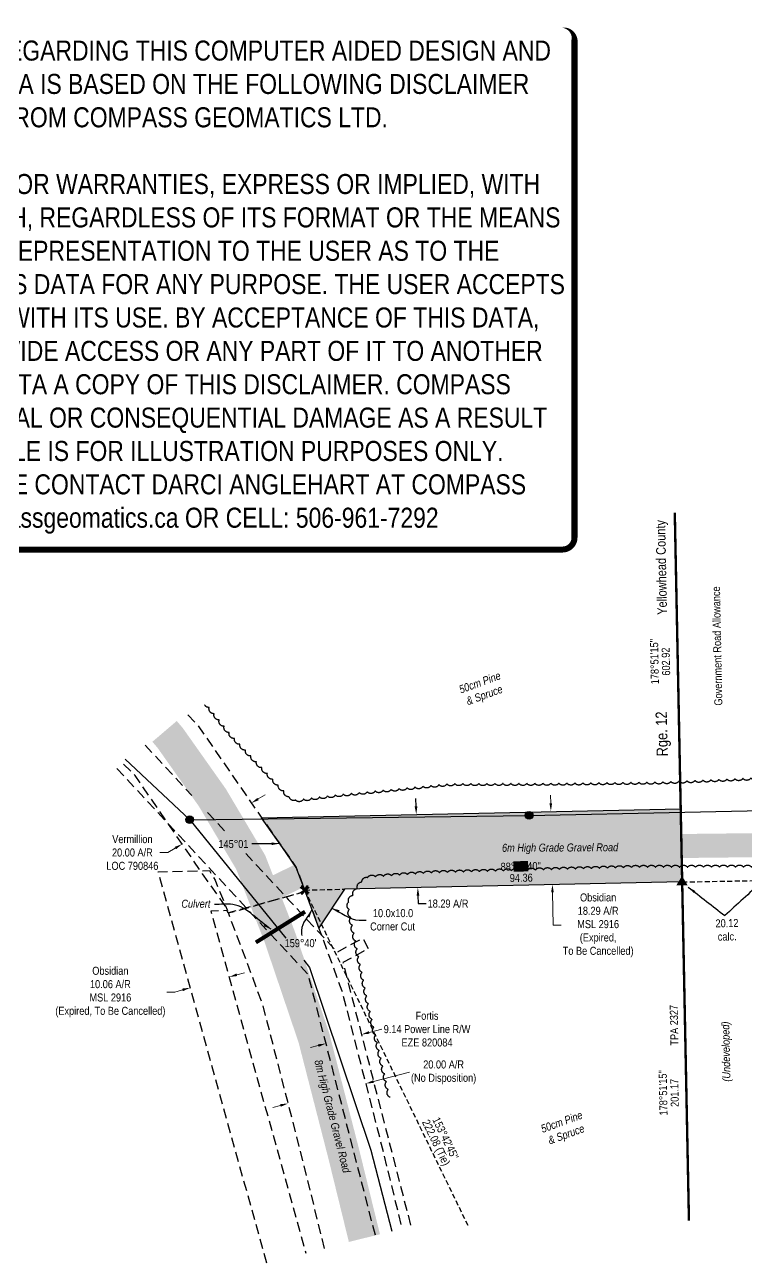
# Model space of a CAD drawing. Extents: x 591582 to 595465, y 5908977 to 5910796.
# Drawn here: x 593508 to 594409, y 5909250 to 5910796 of the extents above; entities that cross this region are included whole.
import ezdxf
from ezdxf.enums import TextEntityAlignment as Align

# ---------------------------------------------------------------- set-up
doc = ezdxf.new("R2010")
doc.units = 0
doc.header["$LTSCALE"] = 5
doc.header["$PDSIZE"] = 0.5
for name, pattern in [('0', [1, 1, 0]), ('BORDER2', [22.225, 6.35, -3.175, 6.35, -3.175, 0, -3.175]), ('foc-ACCESSROAD', [3.75, 2.5, -1.25]), ('foc-FLOWLINE', [3.75, 2.5, -1.25]), ('foc-TIELINE', [1.875, 1.25, -0.625]), ('foc-TRAV', [1.875, 1.25, -0.625])]:
    doc.linetypes.add(name, pattern=pattern)
doc.layers.get('Defpoints').update_dxf_attribs({"color": 9})
doc.layers.add('AS-COUNTY', color=7, linetype='BORDER2', lineweight=60, true_color=0xcc33ff)
for name, color, linetype, lineweight in [('AS-GENERAL', 48, 'Continuous', 18), ('C-AR-T', 13, 'Continuous', 9), ('F-AR-T', 190, 'Continuous', 9), ('F-EZE-T', 190, 'Continuous', 9), ('T-TEXT', 48, 'Continuous', 18)]:
    doc.layers.add(name, color=color, linetype=linetype, lineweight=lineweight)
for name, color, linetype in [('AS-POWER', 104, 'foc-POWER'), ('AS-POWER-EXISTING-PP', 72, 'Continuous'), ('AS-ROADS', 254, 'Continuous'), ('C-AR', 13, 'foc-ACCESSROAD'), ('D-TXT', 6, 'Continuous'), ('F-AR', 190, 'foc-ACCESSROAD'), ('F-EZE', 190, 'foc-FLOWLINE'), ('L-33', 7, 'Continuous'), ('L-BD', 7, 'Continuous'), ('L-MON', 1, 'Continuous'), ('L-ROAD-T', 7, 'Continuous'), ('L-SEC', 7, 'Continuous'), ('L-TIE', 7, 'foc-TIELINE'), ('P-PROPOSED', 10, 'Continuous'), ('P-PROPOSED-H', 21, 'Continuous'), ('P-TRAV', 4, 'foc-TRAV'), ('P-TXT', 4, 'Continuous'), ('T-BUSH', 110, '0'), ('T-BUSH-T', 110, 'Continuous')]:
    doc.layers.add(name, color=color, linetype=linetype)
doc.layers.add('AS-TRAPPER-T', color=7, linetype='Continuous', true_color=0xc26100)
doc.layers.add('DISCLAIMER', color=7, linetype='Continuous', plot=False)
doc.styles.add('240', font='ARIALN.TTF', dxfattribs={"height": 30})
doc.styles.add('80', font='ARIALN.TTF', dxfattribs={"height": 10})
doc.styles.add('80CG', font='ARIALN.TTF', dxfattribs={"height": 10})
doc.styles.add('80L', font='ARIALN.TTF', dxfattribs={"height": 10})
doc.styles.add('80LS', font='ARIALNI.TTF', dxfattribs={"height": 10})
doc.styles.add('foc-LtypeFont', font='ARIALN.TTF', dxfattribs={"height": 7.35})
doc.linetypes.add('foc-POWER', pattern='A,6,-1,["P",foc-LtypeFont,S=0.2,R=0,X=-0.625,Y=-0.75],-1.24,4', length=12.24)
doc.dimstyles.new('Compass 5 000', dxfattribs={"dimscale": 5, "dimtxt": 9, "dimasz": 2, "dimexe": 0.2, "dimexo": 0.0625, "dimgap": 0.5, "dimtad": 0, "dimtih": 1, "dimtoh": 1, "dimzin": 0, "dimdsep": 46, "dimtxsty": '80CG', "dimcen": 0.1, "dimse1": 1, "dimse2": 1, "dimclrd": 256, "dimclrt": 256, "dimaunit": 1, "dimadec": 4, "dimazin": 0, "dimtfac": 0.06, "dimtofl": 0, "dimtmove": 0, "dimatfit": 1, "dimfxl": 0.2, "dimtolj": 1, "dimtzin": 0, "dimlwd": -1, "dimarcsym": 0})

# ---------------------------------------------------------------- blocks, each defined once
blk = doc.blocks.new('POWERPOLE')
h = blk.add_hatch(color=255)
edge = h.paths.add_edge_path()
edge.add_arc((0, 0), 0.96, 0, 360)
at = {"linetype": 'Continuous'}
for p, q in [((0.68, -0.68), (-0.68, 0.68)), ((-0.68, -0.68), (0.68, 0.68))]:
    blk.add_line(p, q, dxfattribs=at)
blk.add_circle((0, 0), 0.96, dxfattribs=at)
blk = doc.blocks.new('TRIA')
blk.add_hatch(color=255).paths.add_polyline_path([(-0.04, 1.52), (-1.47, -0.87), (1.39, -0.87)])
blk = doc.blocks.new('TRIAA')
blk.add_blockref('TRIA', (0, 0))
blk = doc.blocks.new('TRIB')
at = {"color": 1}
blk.add_lwpolyline([(-1.12, -0.67), (-0.04, 1.13), (1.04, -0.67)], close=True, dxfattribs=at)
blk = doc.blocks.new('TRIBB')
blk.add_blockref('TRIB', (0, 0))
blk = doc.blocks.new('TRICC')
for name in ['TRIAA', 'TRIBB']:
    blk.add_blockref(name, (0, 0))
blk = doc.blocks.new('plspike')
blk.add_blockref('TRICC', (0, 0))
blk = doc.blocks.new('*D446')
at = {"layer": 'Defpoints', "color": 0, "transparency": 16777216}
for p in [(593928, 5909535.3), (593889, 5909503.6), (593933.2, 5909515)]:
    blk.add_point(p, dxfattribs=at)
at = {"layer": 'F-EZE-T', "transparency": 16777216}
for p, q in [((593937.7, 5909537.8), (593953.6, 5909541.9)), ((593874.1, 5909521.4), (593864.4, 5909518.9))]:
    blk.add_line(p, q, dxfattribs=at)
for points in [[(593937.3, 5909539.4), (593938.1, 5909536.2), (593928, 5909535.3)], [(593873.6, 5909523), (593874.5, 5909519.8), (593883.7, 5909523.9)]]:
    blk.add_solid(points, dxfattribs=at)
at = {"layer": 'F-EZE-T', "transparency": 16777216, "insert": (594009.9, 5909541.9), "char_height": 10, "attachment_point": 5, "style": '80CG'}
blk.add_mtext('\\A1;Fortis\\P9.14 Power Line R/W\\PEZE 820084', dxfattribs=at)
blk = doc.blocks.new('*D455')
at = {"layer": 'Defpoints', "color": 0, "transparency": 16777216}
for p in [(593789.2, 5909826.3), (593702.9, 5909775.1), (593704.1, 5909773.1)]:
    blk.add_point(p, dxfattribs=at)
at = {"layer": 'F-AR-T', "transparency": 16777216}
for p, q in [((593799, 5909829.4), (593807.6, 5909834.5)), ((593695.5, 5909768), (593686.2, 5909762.5)), ((593686.2, 5909762.5), (593676.2, 5909762.5))]:
    blk.add_line(p, q, dxfattribs=at)
for points in [[(593798.1, 5909830.8), (593799.8, 5909827.9), (593790.4, 5909824.3)], [(593694.7, 5909769.5), (593696.4, 5909766.6), (593704.1, 5909773.1)]]:
    blk.add_solid(points, dxfattribs=at)
at = {"layer": 'F-AR-T', "transparency": 16777216, "insert": (593641.9, 5909762.5), "char_height": 10, "attachment_point": 5, "style": '80CG'}
blk.add_mtext('\\A1;Vermillion\\P20.00 A/R\\PLOC 790846', dxfattribs=at)
blk = doc.blocks.new('*D461')
at = {"layer": 'Defpoints', "color": 0, "transparency": 16777216}
for p in [(594024.9, 5909810.7), (593998.4, 5909718.7), (594026.8, 5909719.3)]:
    blk.add_point(p, dxfattribs=at)
at = {"layer": 'P-TXT', "transparency": 16777216}
for p, q in [((593996.2, 5909820.1), (593996, 5909830.1)), ((593998.6, 5909708.7), (593998.8, 5909698.7)), ((593998.8, 5909698.7), (594008.8, 5909698.7))]:
    blk.add_line(p, q, dxfattribs=at)
for points in [[(593997.9, 5909820.1), (593994.5, 5909820), (593996.4, 5909810.1)], [(594000.3, 5909708.7), (593996.9, 5909708.7), (593998.4, 5909718.7)]]:
    blk.add_solid(points, dxfattribs=at)
at = {"layer": 'P-TXT', "transparency": 16777216, "insert": (594036.1, 5909698.7), "char_height": 10, "attachment_point": 5, "style": '80CG'}
blk.add_mtext('\\A1;18.29 A/R', dxfattribs=at)
blk = doc.blocks.new('*D469')
at = {"layer": 'C-AR-T', "transparency": 16777216}
for p, q in [((593772.4, 5909609.8), (593782, 5909612.4)), ((593695, 5909588.3), (593685, 5909588.3)), ((593704.6, 5909591), (593695, 5909588.3))]:
    blk.add_line(p, q, dxfattribs=at)
for points in [[(593771.9, 5909611.4), (593772.8, 5909608.2), (593762.7, 5909607.1)], [(593704.2, 5909592.6), (593705, 5909589.4), (593714.2, 5909593.6)]]:
    blk.add_solid(points, dxfattribs=at)
at = {"layer": 'Defpoints', "color": 0, "transparency": 16777216}
for p in [(593758.2, 5909623.3), (593709.7, 5909609.9), (593714.2, 5909593.6)]:
    blk.add_point(p, dxfattribs=at)
at = {"layer": 'C-AR-T', "transparency": 16777216, "insert": (593614.4, 5909588.3), "char_height": 10, "attachment_point": 5, "style": '80CG'}
blk.add_mtext('\\A1;Obsidian\\P10.06 A/R\\PMSL 2916\\P(Expired, To Be Cancelled)', dxfattribs=at)
blk = doc.blocks.new('*D473')
at = {"layer": 'Defpoints', "color": 0, "transparency": 16777216}
for p in [(593930.7, 5909483.8), (593933.3, 5909473.9), (593834, 5909459)]:
    blk.add_point(p, dxfattribs=at)
at = {"layer": 'F-AR-T', "transparency": 16777216}
for p, q in [((593943, 5909476.4), (593988, 5909488)), ((593826.8, 5909446.6), (593817.2, 5909444.1))]:
    blk.add_line(p, q, dxfattribs=at)
for points in [[(593942.6, 5909478), (593943.4, 5909474.8), (593933.3, 5909473.9)], [(593826.4, 5909448.2), (593827.3, 5909445), (593836.5, 5909449.1)]]:
    blk.add_solid(points, dxfattribs=at)
at = {"layer": 'F-AR-T', "transparency": 16777216, "insert": (594030.6, 5909488), "char_height": 10, "attachment_point": 5, "style": '80CG'}
blk.add_mtext('\\A1;20.00 A/R\\P(No Disposition)', dxfattribs=at)
blk = doc.blocks.new('TEMP')
h = blk.add_hatch(color=255)
h.dxf.hatch_style = 1
h.paths.add_polyline_path([(0, 0.25), (-0.67, 1.15), (-0.67, 0.67), (-1.15, 0.67), (-0.25, 0), (-1.15, -0.67), (-0.67, -0.67), (-0.67, -1.15), (0, -0.25), (0.67, -1.15), (0.67, -0.67), (1.15, -0.67), (0.25, 0), (1.15, 0.67), (0.67, 0.67), (0.67, 1.15)])
h.paths.add_polyline_path([(0.57, 0.85), (0.57, 0.57), (0.85, 0.57), (0.08, 0), (0.85, -0.57), (0.57, -0.57), (0.57, -0.85), (0, -0.08), (-0.57, -0.85), (-0.57, -0.57), (-0.85, -0.57), (-0.08, 0), (-0.85, 0.57), (-0.57, 0.57), (-0.57, 0.85), (0, 0.08)], flags=16)
h = blk.add_hatch(color=1)
h.dxf.hatch_style = 1
h.paths.add_polyline_path([(0, 0.08), (-0.57, 0.85), (-0.57, 0.57), (-0.85, 0.57), (-0.08, 0), (-0.85, -0.57), (-0.57, -0.57), (-0.57, -0.85), (0, -0.08), (0.57, -0.85), (0.57, -0.57), (0.85, -0.57), (0.08, 0), (0.85, 0.57), (0.57, 0.57), (0.57, 0.85)])
at = {"color": 1}
for p, q in [((-0.08, 0), (0.08, 0)), ((0, 0.08), (0, -0.08))]:
    blk.add_line(p, q, dxfattribs=at)
at = {"color": 255, "flags": 128}
blk.add_lwpolyline([(-0.25, 0), (-1.15, 0.67), (-0.67, 0.67), (-0.67, 1.15), (0, 0.25), (0.67, 1.15), (0.67, 0.67), (1.15, 0.67), (0.25, 0), (1.15, -0.67), (0.67, -0.67), (0.67, -1.15), (0, -0.25), (-0.67, -1.15), (-0.67, -0.67), (-1.15, -0.67)], close=True, dxfattribs=at)
at = {"color": 1, "flags": 128}
blk.add_lwpolyline([(-0.08, 0), (-0.85, 0.57), (-0.57, 0.57), (-0.57, 0.85), (0, 0.08), (0.57, 0.85), (0.57, 0.57), (0.85, 0.57), (0.08, 0), (0.85, -0.57), (0.57, -0.57), (0.57, -0.85), (0, -0.08), (-0.57, -0.85), (-0.57, -0.57), (-0.85, -0.57)], close=True, dxfattribs=at)
blk = doc.blocks.new('*D483')
at = {"layer": 'C-AR-T', "transparency": 16777216}
for p, q in [((594164.5, 5909824.1), (594164.3, 5909834.1)), ((594166.6, 5909712.6), (594167.4, 5909671.6)), ((594167.4, 5909671.6), (594177.4, 5909671.6))]:
    blk.add_line(p, q, dxfattribs=at)
for points in [[(594166.1, 5909824.1), (594162.8, 5909824), (594164.6, 5909814.1)], [(594168.3, 5909712.6), (594164.9, 5909712.6), (594166.4, 5909722.6)]]:
    blk.add_solid(points, dxfattribs=at)
at = {"layer": 'Defpoints', "color": 0, "transparency": 16777216}
for p in [(594114.8, 5909813.1), (594116.5, 5909721.7), (594166.4, 5909722.6)]:
    blk.add_point(p, dxfattribs=at)
at = {"layer": 'C-AR-T', "transparency": 16777216, "insert": (594223.6, 5909671.6), "char_height": 10, "attachment_point": 5, "style": '80CG'}
blk.add_mtext('\\A1;Obsidian\\P18.29 A/R\\PMSL 2916\\P(Expired,\\PTo Be Cancelled)', dxfattribs=at)
blk = doc.blocks.new('Disclaimer_Legal')
at = {"layer": 'DISCLAIMER', "color": 254, "flags": 128}
blk.add_lwpolyline([(-3612.9, -1104.6, 37.5, 37.5, 0), (4096.1, -1104.6, 37.5, 37.5, 0.414214), (4171.1, -1029.6, 37.5, 37.5, 0), (4171.1, 2078.7, 37.5, 0, 0.414214), (4096.1, 2153.7, 0, 0, 0), (-3612.9, 2153.7, 0, 0, 0.414214), (-3687.9, 2078.7, 0, 0, 0), (-3687.9, -1029.6, 0, 37.5, 0.414214)], format="xyseb", close=True, dxfattribs=at)
at = {"layer": 'DISCLAIMER', "color": 254, "insert": (241.6, 533.9), "char_height": 125, "width": 7717.568, "attachment_point": 5, "style": '80'}
blk.add_mtext('NOTICE TO THE CORPORATION, PERSON &/OR PERSONS REGARDING THIS COMPUTER AIDED DESIGN AND DRAFTING (CADD) FILES. ACCEPTANCE OF THE CADD DATA IS BASED ON THE FOLLOWING DISCLAIMER WHICH COVERS ALL CADD DATA RECIEVED FROM COMPASS GEOMATICS LTD.\\P{\\fArial Narrow|b1|i0|c0|p34;DISCLAIMER}\\PCOMPASS GEOMATICS LTD. MAKES NO REPRESENTATION OR WARRANTIES, EXPRESS OR IMPLIED, WITH RESPECT TO THE REUSE OF THE DATA PROVIDED HEREWITH, REGARDLESS OF ITS FORMAT OR THE MEANS OF ITS TRANSMISSION. THERE IS NO GUARANTEE OR REPRESENTATION TO THE USER AS TO THE ACCURACY, CURRENCY, SUITABILITY OR RELIABILITY OF THIS DATA FOR ANY PURPOSE. THE USER ACCEPTS THE DATA "AS IS", AND ASSUMES ALL RISKS ASSOCIATED WITH ITS USE. BY ACCEPTANCE OF THIS DATA, THE USER AGREES NOT TO TRANSMIT THIS DATA OR PROVIDE ACCESS OR ANY PART OF IT TO ANOTHER PARTY UNLESS THE USER SHALL INCLUDE WITH THE DATA A COPY OF THIS DISCLAIMER. COMPASS GEOMATICS LTD. ASSUMES NO RESPONSIBILITY FOR ACTUAL OR CONSEQUENTIAL DAMAGE AS A RESULT OF ANY USER\'S RELIANCE ON THIS DATA. THIS CADD FILE IS FOR ILLUSTRATION PURPOSES ONLY.\\PIF YOU REQUIRE MORE ACCURATE INFORMATION, PLEASE CONTACT DARCI ANGLEHART AT COMPASS GEOMATICS LTD. VIA EMAIL: darci.anglehart@compassgeomatics.ca OR CELL: 506-961-7292', dxfattribs=at)

msp = doc.modelspace()

# ---------------------------------------------------------------- hatches: boundary and pattern name
at = {"layer": 'AS-ROADS'}
h = msp.add_hatch(color=256, dxfattribs=at)
h.dxf.hatch_style = 1
h.paths.add_polyline_path([(593813.017, 5909654.328), (593839.41, 5909657.457), (593846.161, 5909648.071), (593851.18, 5909638.163), (593822.631, 5909639.318)])
at = {"layer": 'P-PROPOSED-H'}
h = msp.add_hatch(color=256, dxfattribs=at)
h.dxf.hatch_style = 1
h.paths.add_polyline_path([(593803.185, 5909805.949), (594326.712, 5909817.121), (594328.539, 5909725.73), (593906.794, 5909716.73), (593874.562, 5909668.609), (593857.084, 5909715.669), (593846.635, 5909743.996), (593829.23, 5909768.799)])

# ---------------------------------------------------------------- linework, layer by layer
at = {"layer": 'AS-COUNTY', "const_width": 2.999, "flags": 128}
msp.add_lwpolyline([(594337.003, 5909302.806), (594319.314, 5910186.838)], dxfattribs=at)
at = {"layer": 'AS-GENERAL', "const_width": 4.998, "elevation": 4.998, "flags": 128}
msp.add_lwpolyline([(593796.124, 5909650.195), (593857.564, 5909688.62)], dxfattribs=at)
at = {"layer": 'AS-POWER', "flags": 128}
for points in [[(593632.775, 5909878.962), (593713.574, 5909803.4), (593833.418, 5909655.646)], [(593713.574, 5909803.4), (594137.409, 5909808.91), (594526.404, 5909816.935), (594925.489, 5909826.305), (594961.639, 5909827.875)], [(593855.923, 5909627.9), (593863.161, 5909618.977), (593939.705, 5909390.894), (593965.75, 5909289.711)]]:
    msp.add_lwpolyline(points, dxfattribs=at)
at = {"layer": 'AS-ROADS', "flags": 128}
for points, const_width in [([(593682.099, 5909913.825), (593689.189, 5909905.52), (593741.829, 5909831.045), (593789.729, 5909750.22), (593825.809, 5909657.555), (593868.669, 5909530.915), (593906.334, 5909384.275), (593931.675, 5909280.941)], 40), ([(594978.549, 5909772.145), (594729.949, 5909773.01), (594516.449, 5909772.78), (594329.239, 5909770.66), (594165.139, 5909768.67), (594039.394, 5909767.98), (593972.034, 5909764.49), (593927.039, 5909759.87), (593870.989, 5909743.405), (593805.664, 5909711.71)], 30)]:
    msp.add_lwpolyline(points, dxfattribs=dict(at, const_width=const_width))
at = {"layer": 'C-AR', "flags": 128}
msp.add_lwpolyline([(593809.714, 5909249.552), (593674.083, 5909738.322), (593738.021, 5909740), (593745.189, 5909727.905), (593760.76, 5909689.909), (593739.927, 5909689.253), (593858.459, 5909262.097)], dxfattribs=at)
at = {"layer": 'F-AR', "flags": 128}
for points in [[(593711.164, 5909934.368), (593722.628, 5909922.892), (593804.494, 5909804.048), (593846.635, 5909743.996), (593857.808, 5909713.705), (593812.008, 5909700.811), (593761.898, 5909687.004), (593759.51, 5909690.336), (593757.003, 5909697.025), (593729.601, 5909736.08), (593645.182, 5909858.855), (593628.275, 5909875.781)], [(593711.164, 5909934.368), (593722.628, 5909922.892), (593804.494, 5909804.048), (593846.635, 5909743.996), (593857.808, 5909713.705), (593812.008, 5909700.811), (593761.898, 5909687.004), (593759.51, 5909690.336), (593757.003, 5909697.025), (593729.601, 5909736.08), (593645.182, 5909858.855), (593628.275, 5909875.781)], [(593881.778, 5909268.099), (593855.78, 5909374.108), (593804.845, 5909572.415), (593761.898, 5909687.004), (593857.808, 5909713.705), (593880.562, 5909652.457), (593903.58, 5909589.62), (593952.686, 5909398.435), (593978.542, 5909293.004)]]:
    msp.add_lwpolyline(points, dxfattribs=at)
at = {"layer": 'F-EZE', "flags": 128}
for points in [[(593657.845, 5909896.682), (593716.08, 5909833.935)], [(593945.354, 5909284.461), (593861.575, 5909609.986), (593786.581, 5909690.396), (593784.126, 5909693.55), (593741.325, 5909739.565), (593620.287, 5909870.136)], [(593735.881, 5909812.598), (593760.482, 5909786.092)], [(593783.441, 5909761.353), (593836.631, 5909704.041), (593897.691, 5909638.25), (593929.474, 5909655.599), (593936.565, 5909642.376), (593904.88, 5909625.079), (593989.622, 5909295.856)]]:
    msp.add_lwpolyline(points, dxfattribs=at)
at = {"layer": 'L-SEC'}
msp.add_line((594319.314, 5910186.838), (594337.003, 5909302.806), dxfattribs=at)
at = {"layer": 'L-TIE'}
for p, q in [((594328.54, 5909725.735), (594429.062, 5909727.665)), ((593857.084, 5909715.669), (594060.655, 5909297.277))]:
    msp.add_line(p, q, dxfattribs=at)
at = {"layer": 'P-PROPOSED', "flags": 128}
msp.add_lwpolyline([(593803.185, 5909805.949), (594326.712, 5909817.121), (594328.539, 5909725.73), (593906.794, 5909716.73), (593874.562, 5909668.609), (593857.084, 5909715.669), (593846.635, 5909743.996), (593829.23, 5909768.799)], close=True, dxfattribs=at)
at = {"layer": 'P-TRAV'}
msp.add_line((593857.084, 5909715.669), (593906.794, 5909716.73), dxfattribs=at)
at = {"layer": 'T-BUSH', "flags": 128}
msp.add_lwpolyline([(593963.731, 5909456.769, -0.52056705), (593961.484, 5909466.509, -0.52056705), (593959.237, 5909476.249, -0.52056705), (593956.99, 5909485.988, -0.52056705), (593954.743, 5909495.728, -0.52056705), (593952.496, 5909505.468, -0.52056705), (593950.249, 5909515.207, -0.52056705), (593948.002, 5909524.947, -0.52056705), (593945.755, 5909534.687, -0.52056705), (593943.508, 5909544.427, -0.52056705), (593941.261, 5909554.166, -0.52056705), (593939.014, 5909563.906, -0.52056705), (593936.767, 5909573.646, -0.52056705), (593934.711, 5909583.427, -0.52056705), (593932.721, 5909593.222, -0.52056705), (593930.731, 5909603.018, -0.52056705), (593928.741, 5909612.813, -0.52056705), (593926.751, 5909622.609, -0.52056705), (593924.761, 5909632.404, -0.52056705), (593922.771, 5909642.199, -0.52056705), (593920.781, 5909651.995, -0.52056705), (593918.79, 5909661.79, -0.52056705), (593916.8, 5909671.586, -0.52056705), (593914.81, 5909681.381, -0.52056705), (593912.82, 5909691.177, -0.52056705), (593912.081, 5909700.731, -0.52056705), (593917.565, 5909709.088, -0.52056705), (593923.049, 5909717.445, -0.52056705), (593928.532, 5909725.802, -0.52056705), (593935.67, 5909731.348, -0.52056705), (593945.639, 5909732.08, -0.52056705), (593955.607, 5909732.812, -0.52056705), (593965.576, 5909733.543, -0.52056705), (593975.545, 5909734.275, -0.52056705), (593985.513, 5909735.007, -0.52056705), (593995.482, 5909735.739, -0.52056705), (594005.451, 5909736.471, -0.52056705), (594015.422, 5909737.159, -0.52056705), (594025.414, 5909737.427, -0.52056705), (594035.406, 5909737.695, -0.52056705), (594045.398, 5909737.963, -0.52056705), (594055.39, 5909738.23, -0.52056705), (594065.381, 5909738.498, -0.52056705), (594075.373, 5909738.766, -0.52056705), (594085.365, 5909739.033, -0.52056705), (594095.357, 5909739.301, -0.52056705), (594105.349, 5909739.569, -0.52056705), (594115.341, 5909739.837, -0.52056705), (594125.333, 5909740.104, -0.52056705), (594135.325, 5909740.372, -0.52056705), (594145.317, 5909740.64, -0.52056705), (594155.309, 5909740.907, -0.52056705), (594165.301, 5909741.175, -0.52056705), (594175.293, 5909741.443, -0.52056705), (594185.285, 5909741.71, -0.52056705), (594195.277, 5909741.978, -0.52056705), (594205.269, 5909742.246, -0.52056705), (594215.261, 5909742.514, -0.52056705), (594225.253, 5909742.781, -0.52056705), (594235.245, 5909743.049, -0.52056705), (594245.237, 5909743.317, -0.52056705), (594255.229, 5909743.584, -0.52056705), (594265.221, 5909743.852, -0.52056705), (594275.214, 5909744.005, -0.52056705), (594285.21, 5909744.025, -0.52056705), (594295.205, 5909744.044, -0.52056705), (594305.201, 5909744.063, -0.52056705), (594315.196, 5909744.082, -0.52056705), (594325.192, 5909744.101, -0.52056705), (594335.187, 5909744.121, -0.52056705), (594345.183, 5909744.14, -0.52056705), (594355.178, 5909744.159, -0.52056705), (594365.174, 5909744.178, -0.52056705), (594375.169, 5909744.197, -0.52056705), (594385.165, 5909744.217, -0.52056705), (594395.161, 5909744.236, -0.52056705), (594405.156, 5909744.255, -0.52056705), (594415.152, 5909744.274, -0.52056705), (594425.147, 5909744.293, -0.52056705), (594435.143, 5909744.313, -0.52056705), (594445.138, 5909744.332, -0.52056705), (594455.134, 5909744.351, -0.52056705), (594465.129, 5909744.37, -0.52056705), (594475.125, 5909744.39, -0.52056705), (594485.12, 5909744.409, -0.52056705), (594495.116, 5909744.428, -0.52056705), (594505.111, 5909744.447, -0.52056705), (594515.107, 5909744.466, -0.52056705), (594525.102, 5909744.486, -0.52056705), (594535.098, 5909744.505, -0.52056705), (594545.093, 5909744.524, -0.52056705), (594555.089, 5909744.543, -0.52056705), (594565.084, 5909744.562, -0.52056705), (594575.078, 5909744.411, -0.52056705), (594585.072, 5909744.215, -0.52056705), (594595.066, 5909744.02, -0.52056705), (594605.059, 5909743.825, -0.52056705), (594615.053, 5909743.629, -0.52056705), (594625.047, 5909743.434, -0.52056705), (594635.04, 5909743.238, -0.52056705), (594645.034, 5909743.043, -0.52056705), (594655.027, 5909742.848, -0.52056705), (594665.021, 5909742.652, -0.52056705), (594675.015, 5909742.457, -0.52056705), (594685.008, 5909742.261, -0.52056705), (594695.002, 5909742.066, -0.52056705), (594704.996, 5909741.871, -0.52056705), (594714.989, 5909741.675, -0.52056705), (594724.983, 5909741.48, -0.52056705), (594734.977, 5909741.284, -0.52056705), (594744.97, 5909741.089, -0.52056705), (594754.964, 5909740.894, -0.52056705), (594764.957, 5909740.698, -0.52056705), (594774.951, 5909740.503, -0.52056705), (594784.945, 5909740.307, -0.52056705), (594794.938, 5909740.112, -0.52056705), (594804.932, 5909739.917, -0.52056705), (594814.926, 5909739.721, -0.52056705), (594824.919, 5909739.526, -0.52056705), (594834.913, 5909739.33, -0.52056705), (594842.037, 5909736.235, -0.52056705), (594842.338, 5909726.243, -0.52056705), (594842.639, 5909716.252, -0.52056705), (594842.94, 5909706.261, -0.52056705), (594843.241, 5909696.27, -0.52056705), (594843.542, 5909686.279, -0.52056705), (594843.843, 5909676.288, -0.52056705), (594844.144, 5909666.297, -0.52056705), (594848.904, 5909661.025, -0.52056705), (594858.896, 5909661.288, -0.52056705), (594868.889, 5909661.551, -0.52056705), (594878.881, 5909661.814, -0.52056705), (594888.873, 5909662.076, -0.52056705), (594898.725, 5909661.376, -0.52056705), (594908.229, 5909658.281, -0.52056705), (594917.734, 5909655.187, -0.52056705), (594927.238, 5909652.092, -0.52056705), (594936.743, 5909648.998, -0.52056705), (594946.247, 5909645.903, -0.52056705), (594955.752, 5909642.809, -0.52056705), (594965.256, 5909639.714, -0.52056705), (594974.761, 5909636.62, -0.52056705), (594984.226, 5909633.408, -0.52056705), (594993.67, 5909630.134, -0.52056705), (595003.114, 5909626.861, -0.52056705), (595012.559, 5909623.587, -0.52056705), (595022.003, 5909620.314, -0.52056705), (595031.447, 5909617.041, -0.52056705), (595040.629, 5909613.119, -0.52056705), (595049.686, 5909608.89, -0.52056705), (595058.742, 5909604.66, -0.52056705), (595067.799, 5909600.431, -0.52056705), (595076.856, 5909596.202, -0.52056705), (595085.913, 5909591.973, -0.52056705), (595094.969, 5909587.744, -0.52056705), (595104.026, 5909583.514, -0.52056705), (595111.308, 5909576.888, -0.52056705), (595117.133, 5909569.004, -0.52056705), (595119.489, 5909559.291, -0.52056705), (595121.845, 5909549.577, -0.52056705), (595124.201, 5909539.863, -0.52056705), (595126.557, 5909530.149, -0.52056705), (595135.023, 5909530.162, -0.52056705), (595144.797, 5909532.256, -0.52056705), (595154.57, 5909534.351, -0.52056705), (595164.344, 5909536.445, -0.52056705), (595174.118, 5909538.54, -0.52056705), (595183.891, 5909540.634, -0.52056705), (595193.665, 5909542.729, -0.52056705), (595203.439, 5909544.823, -0.52056705), (595213.212, 5909546.918, -0.52056705), (595222.986, 5909549.012, -0.52056705), (595232.76, 5909551.107, -0.52056705), (595236.308, 5909557.826, -0.52056705), (595235.492, 5909567.789, -0.52056705), (595234.677, 5909577.751, -0.52056705), (595233.861, 5909587.713, -0.52056705), (595233.045, 5909597.675, -0.52056705), (595232.23, 5909607.638, -0.52056705), (595232.269, 5909617.071, -0.52056705), (595241.546, 5909620.792, -0.52056705), (595250.823, 5909624.513, -0.52056705), (595260.1, 5909628.234, -0.52056705), (595266.354, 5909635.233, -0.52056705), (595270.81, 5909644.181, -0.52056705), (595275.265, 5909653.128, -0.52056705), (595279.721, 5909662.076, -0.52056705), (595284.177, 5909671.023, -0.52056705), (595288.633, 5909679.97, -0.52056705), (595293.088, 5909688.918, -0.52056705), (595297.544, 5909697.865, -0.52056705), (595302, 5909706.813, -0.52056705), (595306.456, 5909715.76, -0.52056705), (595310.912, 5909724.708, -0.52056705), (595315.367, 5909733.655, -0.52056705), (595316.553, 5909743.383, -0.52056705), (595316.622, 5909753.379, -0.52056705), (595316.69, 5909763.374, -0.52056705), (595316.758, 5909773.369, -0.52056705), (595316.826, 5909783.365, -0.52056705), (595316.894, 5909793.36, -0.52056705), (595316.963, 5909803.355, -0.52056705), (595317.031, 5909813.351, -0.52056705), (595317.099, 5909823.346, -0.52056705), (595317.114, 5909833.317, -0.52056705), (595309.579, 5909839.885, -0.52056705), (595302.044, 5909846.452, -0.52056705), (595294.508, 5909853.02, -0.52056705), (595286.973, 5909859.587, -0.52056705), (595279.438, 5909866.155, -0.52056705), (595271.903, 5909872.722, -0.52056705), (595263.235, 5909877, -0.52056705), (595253.442, 5909879.003, -0.52056705), (595243.65, 5909881.007, -0.52056705), (595233.857, 5909883.01, -0.52056705), (595224.064, 5909885.014, -0.52056705), (595214.272, 5909887.017, -0.52056705), (595204.479, 5909889.021, -0.52056705), (595194.686, 5909891.024, -0.52056705), (595184.893, 5909893.027, -0.52056705), (595175.057, 5909894.715, -0.52056705), (595165.089, 5909895.463, -0.52056705), (595155.122, 5909896.211, -0.52056705), (595145.154, 5909896.96, -0.52056705), (595135.187, 5909897.708, -0.52056705), (595125.219, 5909898.456, -0.52056705), (595115.252, 5909899.205, -0.52056705), (595105.284, 5909899.953, -0.52056705), (595095.317, 5909900.701, -0.52056705), (595085.4, 5909900.093, -0.52056705), (595075.516, 5909898.605, -0.52056705), (595065.631, 5909897.118, -0.52056705), (595055.747, 5909895.63, -0.52056705), (595045.863, 5909894.143, -0.52056705), (595035.979, 5909892.655, -0.52056705), (595026.094, 5909891.167, -0.52056705), (595016.364, 5909889.264, -0.52056705), (595007.875, 5909883.985, -0.52056705), (594999.387, 5909878.707, -0.52056705), (594990.899, 5909873.429, -0.52056705), (594982.411, 5909868.15, -0.52056705), (594973.922, 5909862.872, -0.52056705), (594963.965, 5909862.463, -0.52056705), (594953.974, 5909862.165, -0.52056705), (594943.983, 5909861.868, -0.52056705), (594933.992, 5909861.57, -0.52056705), (594924.001, 5909861.273, -0.52056705), (594914.008, 5909861.038, -0.52056705), (594904.013, 5909860.993, -0.52056705), (594894.018, 5909860.948, -0.52056705), (594884.022, 5909860.903, -0.52056705), (594874.027, 5909860.858, -0.52056705), (594864.031, 5909860.813, -0.52056705), (594854.036, 5909860.768, -0.52056705), (594844.04, 5909860.723, -0.52056705), (594834.045, 5909860.679, -0.52056705), (594824.049, 5909860.634, -0.52056705), (594814.054, 5909860.589, -0.52056705), (594804.059, 5909860.544, -0.52056705), (594794.063, 5909860.499, -0.52056705), (594784.068, 5909860.454, -0.52056705), (594774.072, 5909860.409, -0.52056705), (594764.08, 5909860.193, -0.52056705), (594754.088, 5909859.921, -0.52056705), (594744.096, 5909859.649, -0.52056705), (594734.104, 5909859.378, -0.52056705), (594724.112, 5909859.106, -0.52056705), (594714.12, 5909858.834, -0.52056705), (594704.128, 5909858.563, -0.52056705), (594694.137, 5909858.291, -0.52056705), (594684.145, 5909858.019, -0.52056705), (594674.153, 5909857.748, -0.52056705), (594664.161, 5909857.476, -0.52056705), (594654.169, 5909857.204, -0.52056705), (594644.177, 5909856.933, -0.52056705), (594634.185, 5909856.681, -0.52056705), (594624.191, 5909856.814, -0.52056705), (594614.196, 5909856.947, -0.52056705), (594604.201, 5909857.081, -0.52056705), (594594.207, 5909857.214, -0.52056705), (594584.212, 5909857.347, -0.52056705), (594574.217, 5909857.48, -0.52056705), (594564.223, 5909857.614, -0.52056705), (594554.228, 5909857.747, -0.52056705), (594544.233, 5909857.88, -0.52056705), (594534.239, 5909857.956, -0.52056705), (594524.245, 5909857.778, -0.52056705), (594514.251, 5909857.6, -0.52056705), (594504.257, 5909857.422, -0.52056705), (594494.263, 5909857.244, -0.52056705), (594484.269, 5909857.066, -0.52056705), (594474.275, 5909856.888, -0.52056705), (594464.281, 5909856.709, -0.52056705), (594454.287, 5909856.531, -0.52056705), (594444.293, 5909856.353, -0.52056705), (594434.299, 5909856.175, -0.52056705), (594424.308, 5909855.912, -0.52056705), (594414.322, 5909855.486, -0.52056705), (594404.335, 5909855.06, -0.52056705), (594394.349, 5909854.633, -0.52056705), (594384.362, 5909854.207, -0.52056705), (594374.376, 5909853.78, -0.52056705), (594364.389, 5909853.354, -0.52056705), (594354.403, 5909852.928, -0.52056705), (594344.416, 5909852.501, -0.52056705), (594334.43, 5909852.075, -0.52056705), (594324.444, 5909851.648, -0.52056705), (594314.457, 5909851.222, -0.52056705), (594304.471, 5909850.796, -0.52056705), (594294.481, 5909850.49, -0.52056705), (594284.486, 5909850.379, -0.52056705), (594274.491, 5909850.268, -0.52056705), (594264.496, 5909850.157, -0.52056705), (594254.501, 5909850.046, -0.52056705), (594244.506, 5909849.934, -0.52056705), (594234.511, 5909849.823, -0.52056705), (594224.516, 5909849.712, -0.52056705), (594214.522, 5909849.601, -0.52056705), (594204.527, 5909849.49, -0.52056705), (594194.532, 5909849.379, -0.52056705), (594184.537, 5909849.267, -0.52056705), (594174.542, 5909849.156, -0.52056705), (594164.547, 5909849.051, -0.52056705), (594154.551, 5909849.016, -0.52056705), (594144.556, 5909848.981, -0.52056705), (594134.56, 5909848.947, -0.52056705), (594124.565, 5909848.912, -0.52056705), (594114.569, 5909848.877, -0.52056705), (594104.574, 5909848.842, -0.52056705), (594094.579, 5909848.807, -0.52056705), (594084.583, 5909848.773, -0.52056705), (594074.588, 5909848.738, -0.52056705), (594064.592, 5909848.703, -0.52056705), (594054.597, 5909848.668, -0.52056705), (594044.601, 5909848.633, -0.52056705), (594034.626, 5909848.201, -0.52056705), (594024.679, 5909847.218, -0.52056705), (594014.732, 5909846.235, -0.52056705), (594004.785, 5909845.253, -0.52056705), (593994.838, 5909844.27, -0.52056705), (593984.89, 5909843.287, -0.52056705), (593974.943, 5909842.304, -0.52056705), (593964.996, 5909841.321, -0.52056705), (593955.049, 5909840.338, -0.52056705), (593945.102, 5909839.355, -0.52056705), (593935.155, 5909838.372, -0.52056705), (593925.208, 5909837.39, -0.52056705), (593915.261, 5909836.407, -0.52056705), (593905.314, 5909835.424, -0.52056705), (593895.369, 5909834.415, -0.52056705), (593885.457, 5909833.128, -0.52056705), (593875.545, 5909831.841, -0.52056705), (593865.633, 5909830.553, -0.52056705), (593855.72, 5909829.266, -0.52056705), (593845.808, 5909827.979, -0.52056705), (593837.873, 5909832.216, -0.52056705), (593831.028, 5909839.5, -0.52056705), (593824.183, 5909846.784, -0.52056705), (593817.339, 5909854.069, -0.52056705), (593810.494, 5909861.353, -0.52056705), (593803.649, 5909868.637, -0.52056705), (593796.804, 5909875.922, -0.52056705), (593789.96, 5909883.206, -0.52056705), (593783.115, 5909890.49, -0.52056705), (593776.27, 5909897.775, -0.52056705), (593769.426, 5909905.059, -0.52056705), (593762.691, 5909912.438, -0.52056705), (593756.473, 5909920.265, -0.52056705), (593750.256, 5909928.091, -0.52056705), (593744.039, 5909935.918, -0.52056705), (593737.821, 5909943.744, -0.28352115), (593732.177, 5909946.77, -0.28352115)], format="xyb", dxfattribs=at)

# ---------------------------------------------------------------- block references
at = {"layer": 'AS-POWER-EXISTING-PP', "color": 3, "xscale": 4.997771050000007, "yscale": 4.997771050000007, "zscale": 4.997771050000007}
for p in [(594137.409, 5909808.91), (593713.574, 5909803.4)]:
    msp.add_blockref('POWERPOLE', p, dxfattribs=at)
at = {"layer": 'Defpoints', "color": 3, "xscale": 0.2, "yscale": 0.2, "zscale": 0.2}
msp.add_blockref('Disclaimer_Legal', (593359.852, 5910361.879), dxfattribs=at)
at = {"layer": 'L-MON', "color": 3}
for name, p, xscale, yscale, zscale in [('TEMP', (593857.084, 5909715.669), 5.000000000000001, 5.000000000000001, 5.000000000000001), ('plspike', (594328.539, 5909725.73), 4.997771050000007, 4.997771050000007, 4.997771050000007)]:
    msp.add_blockref(name, p, dxfattribs=dict(at, xscale=xscale, yscale=yscale, zscale=zscale))

# ---------------------------------------------------------------- texts
at = {"layer": 'AS-GENERAL', "char_height": 9.99553, "width": 145.77144, "attachment_point": 2, "style": '80LS'}
for s, insert, rotation in [('6m High Grade Gravel Road', (594176.059, 5909773.745), 0.314396), ('8m High Grade Gravel Road', (593896.826, 5909434.329), 284.405222)]:
    msp.add_mtext(s, dxfattribs=dict(at, insert=insert, rotation=rotation))
at = {"layer": 'AS-GENERAL', "insert": (593721.234, 5909703.565), "char_height": 10, "width": 36.82578, "attachment_point": 2, "style": '80LS'}
msp.add_mtext('Culvert', dxfattribs=at)
at = {"layer": 'AS-TRAPPER-T', "style": '80L'}
msp.add_text('TPA 2327', height=9.9942, rotation=91.224445, dxfattribs=at).set_placement((594323.972, 5909521.432))
at = {"layer": 'D-TXT', "color": 3, "insert": (594296.704, 5909882.404), "char_height": 13.9937, "attachment_point": 1, "rotation": 91.472334, "style": '80L'}
msp.add_mtext_dynamic_manual_height_columns('Rge. 12', width=73.72229, gutter_width=47.479, heights=[0], dxfattribs=at)
at = {"layer": 'L-33', "color": 200, "linetype": 'Continuous', "true_color": 0xcc33ff, "insert": (594304.273, 5910118.644), "char_height": 11.99464, "attachment_point": 5, "rotation": 91.18219, "style": '240'}
msp.add_mtext_dynamic_manual_height_columns('Yellowhead County', width=201.15699, gutter_width=44.98, heights=[0], dxfattribs=at)
at = {"layer": 'L-BD', "style": '80L'}
msp.add_text('145°01', height=9.9955, dxfattribs=at).set_placement((593749.388, 5909768.16))
msp.add_text('94.36', height=9.9955, rotation=1.2225, dxfattribs=at).set_placement((594127.554, 5909730.939), align=Align.MIDDLE)
at = {"layer": 'L-BD', "char_height": 9.99554, "attachment_point": 1, "style": '80L'}
for s, insert, width, rotation, line_spacing_factor in [("\\pi0.66362;178°51'15''\\P\\pi11.13644;602.92", (594289.528, 5909971.938), 56.28227, 91.1463, 0.855), ("\\pi0.66362;178°51'15''\\P\\pi11.06144;201.17 ", (594300.305, 5909433.352), 56.28227, 91.1463, 0.855), ("\\pi3.09432;153°42'45'' \\P\\pi0.21021;222.08 (Tie)", (594023.869, 5909436.04), 61.14367, 295.945518, 0.77576)]:
    msp.add_mtext(s, dxfattribs=dict(at, insert=insert, width=width, rotation=rotation, line_spacing_factor=line_spacing_factor))
at = {"layer": 'L-BD', "insert": (594126.923, 5909750.236), "char_height": 9.9955, "width": 15.44422, "attachment_point": 2, "rotation": 1.2225, "style": '80L', "bg_fill": 1, "box_fill_scale": 1.15, "bg_fill_color": 21, "bg_fill_transparency": 0}
msp.add_mtext("88°46'40''", dxfattribs=at)
at = {"layer": 'L-BD', "color": 3, "insert": (593831.405, 5909654.338), "char_height": 9.99554, "width": 39.15484, "attachment_point": 1, "line_spacing_factor": 0.855, "style": '80L'}
msp.add_mtext("\\pi0.66362;{\\C256;159°40'}", dxfattribs=at)
at = {"layer": 'L-ROAD-T', "style": '80L'}
msp.add_text('Government Road Allowance', height=9.99553, rotation=91.182261, dxfattribs=at).set_placement((594372.254, 5910020.459), align=Align.MIDDLE_CENTER)
at = {"layer": 'P-TXT', "insert": (593935.255, 5909691.854), "char_height": 9.99554, "attachment_point": 1, "style": '80L'}
msp.add_mtext_dynamic_manual_height_columns('\\pi7.03186;10.0x10.0\\P\\pi3.59887;Corner Cut ', width=62.5755, gutter_width=49.978, heights=[0], dxfattribs=at)
at = {"layer": 'T-BUSH-T', "char_height": 9.9955, "width": 53.91634, "attachment_point": 2, "rotation": 20, "style": '80LS'}
for insert in [(594074.097, 5909979.62), (594176.335, 5909430.903)]:
    msp.add_mtext('50cm Pine\\P& Spruce', dxfattribs=dict(at, insert=insert))
at = {"layer": 'T-TEXT', "style": '80LS'}
msp.add_text('(Undeveloped)', height=9.99553, rotation=91.182261, dxfattribs=at).set_placement((594383.103, 5909513.865), align=Align.MIDDLE_CENTER)

# ---------------------------------------------------------------- dimensions: what is measured, and where the dimension line sits
at = {"layer": 'C-AR-T'}
for base, p1, p2, angle, text, picture, middle in [((594166.408, 5909722.614), (594114.769, 5909813.12), (594116.527, 5909721.655), 271.10112, 'Obsidian\\P18.29 A/R\\PMSL 2916\\P(Expired,\\PTo Be Cancelled)', '*D483', (594223.65, 5909671.627)), ((593714.233, 5909593.636), (593758.215, 5909623.349), (593709.722, 5909609.892), 195.509059, 'Obsidian\\P10.06 A/R\\PMSL 2916\\P(Expired, To Be Cancelled)', '*D469', (593614.388, 5909588.288))]:
    dim = msp.add_linear_dim(base=base, p1=p1, p2=p2, angle=angle, text=text, dimstyle='Compass 5 000', dxfattribs=at)
    dim.commit()
    dim.dimension.update_dxf_attribs({"geometry": picture, "text_midpoint": middle, "dimtype": 161})
at = {"layer": 'F-AR-T'}
for base, p1, p2, angle, text, picture, middle in [((593704.134, 5909773.118), (593789.191, 5909826.263), (593702.944, 5909775.125), 210.664801, 'Vermillion\\P20.00 A/R\\PLOC 790846', '*D455', (593641.87, 5909762.467)), ((593933.297, 5909473.923), (593833.978, 5909458.992), (593930.747, 5909483.848), 14.405222, '20.00 A/R\\P(No Disposition)', '*D473', (594030.568, 5909487.979))]:
    dim = msp.add_linear_dim(base=base, p1=p1, p2=p2, angle=angle, text=text, dimstyle='Compass 5 000', dxfattribs=at)
    dim.commit()
    dim.dimension.update_dxf_attribs({"geometry": picture, "text_midpoint": middle, "dimtype": 161})
at = {"layer": 'F-EZE-T'}
dim = msp.add_linear_dim(base=(593927.996, 5909535.273), p1=(593888.961, 5909503.576), p2=(593933.223, 5909514.969), angle=14.434513, text='Fortis\\P9.14 Power Line R/W\\PEZE 820084', dimstyle='Compass 5 000', dxfattribs=at)
dim.commit()
dim.dimension.update_dxf_attribs({"geometry": '*D446', "text_midpoint": (594009.946, 5909541.865), "dimtype": 161})
at = {"layer": 'P-TXT', "color": 3}
dim = msp.add_linear_dim(base=(593998.372, 5909718.684), p1=(594024.873, 5909810.68), p2=(594026.824, 5909719.291), angle=271.222501, text='18.29 A/R', dimstyle='Compass 5 000', dxfattribs=at)
dim.commit()
dim.dimension.update_dxf_attribs({"geometry": '*D461', "text_midpoint": (594036.081, 5909698.689), "dimtype": 161})

# ---------------------------------------------------------------- leaders
at = {"layer": 'AS-GENERAL', "path_type": 1}
msp.add_leader([(593815.198, 5909666.621), (593767.416, 5909697.6), (593744.369, 5909697.6)], dimstyle='Compass 5 000', override={"dimgap": 0.5, "dimtad": 0}, dxfattribs=at)
at = {"layer": 'L-BD', "color": 62, "path_type": 1}
msp.add_leader([(593825.847, 5909773.62), (593791.125, 5909773.185)], dimstyle='Compass 5 000', override={"dimgap": 0.5, "dimtad": 0}, dxfattribs=at)
at = {"layer": 'L-BD', "color": 3, "path_type": 1}
for points in [[(594427.454, 5909725.534), (594381.821, 5909683.766)], [(594336.113, 5909719.313), (594381.821, 5909683.766)], [(593866.183, 5909691.169), (593853.036, 5909665.28), (593853.434, 5909658.708)]]:
    msp.add_leader(points, dimstyle='Compass 5 000', override={"dimgap": 0.5, "dimtad": 0}, dxfattribs=at)
at = {"layer": 'P-TXT', "path_type": 1}
msp.add_leader([(593890.869, 5909692.955), (593925.282, 5909677.972), (593933.823, 5909678.23)], dimstyle='Compass 5 000', override={"dimgap": 0.5, "dimtad": 0}, dxfattribs=at)

# ---------------------------------------------------------------- next in the draw order: texts
at = {"layer": 'L-BD', "insert": (594384.386, 5909679.263), "char_height": 10, "width": 26.64843, "attachment_point": 2, "rotation": 1.1004, "style": '80L', "bg_fill": 3, "box_fill_scale": 1.15, "bg_fill_color": 256, "bg_fill_true_color": 256, "bg_fill_transparency": 0}
msp.add_mtext('20.12\\Pcalc.', dxfattribs=at)

doc.saveas('drawing.dxf')
